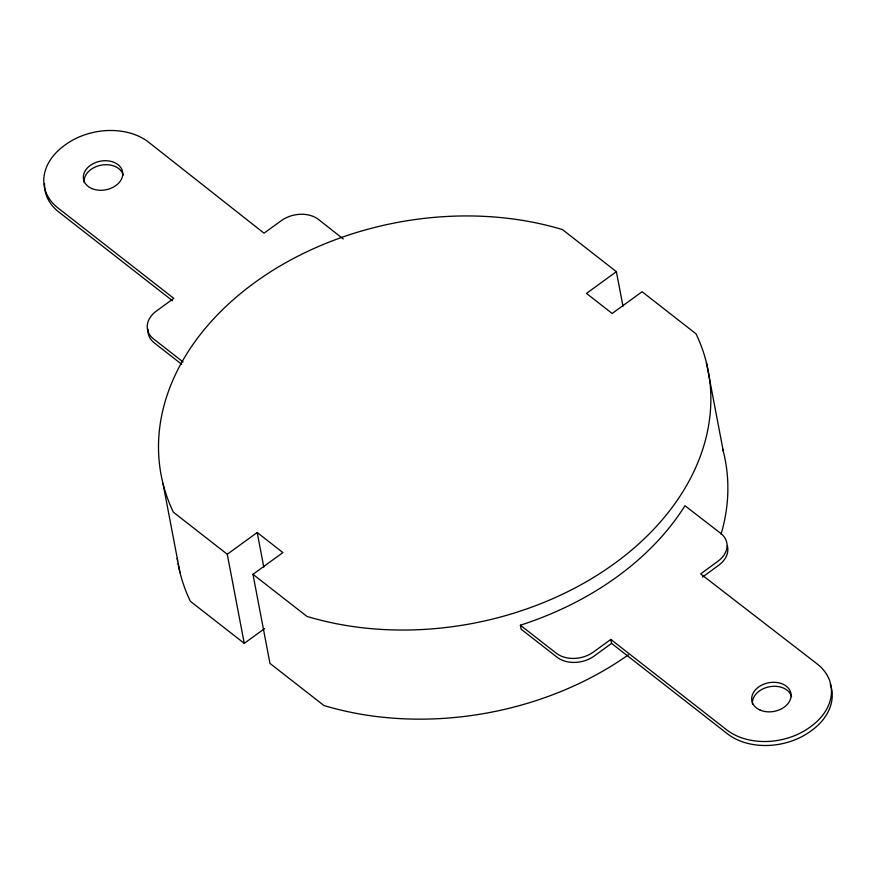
<?xml version="1.0" encoding="UTF-8"?>
<svg xmlns="http://www.w3.org/2000/svg" width="876" height="876" viewBox="0 0 876 876"><rect width="100%" height="100%" fill="white"/><g stroke="black" fill="none" stroke-linecap="round" stroke-linejoin="round"><path stroke-width="1.31" d="M702.486 577.12L718.78 565.195A26.543 19.447 -10.8 0 0 727.398 545.956M264.574 628.607L244.262 643.356L227.267 554.256L257.205 532.52L282.904 552.581L252.967 574.317L269.972 663.417L323.901 705.508A278.459 203.988 -10.8 0 0 628.377 654.843M227.267 554.256L173.339 512.164A278.459 203.988 -10.8 0 1 254.752 282.565A278.459 203.988 -10.8 0 1 562.469 229.589L616.386 271.669L586.46 293.405L612.16 313.466L642.097 291.73L696.026 333.822A278.459 203.988 -10.8 0 1 614.613 563.421A278.459 203.988 -10.8 0 1 306.907 616.397L252.967 574.317M610.813 639.414L593.37 652.083A26.543 19.447 -10.8 0 1 556.304 653.244L520.377 625.201A278.459 203.988 -10.8 0 0 684.955 505.726L720.729 533.364A26.543 19.447 -10.8 0 1 718.013 561.198L700.636 573.922L817.067 663.866A59.448 43.548 -10.8 0 1 810.453 726.806A59.448 43.548 -10.8 0 1 726.631 729.807L610.813 639.414L611.579 643.4L727.398 733.792A59.448 43.548 -10.8 0 0 811.209 730.792A59.448 43.548 -10.8 0 0 830.24 684.211M611.579 643.4L594.136 656.069A26.543 19.447 -10.8 0 1 557.059 657.23L521.132 629.198L520.377 625.201M172.441 300.698L58.769 211.981A59.448 43.548 -10.8 0 1 44.556 183.445M183.095 361.985L153.508 338.892A26.543 19.447 -10.8 0 1 156.377 311.046L173.82 298.377L58.002 207.995A59.448 43.548 -10.8 0 1 64.999 145.044A59.448 43.548 -10.8 0 1 148.789 142.328L264.005 233.158L281.514 220.544A26.543 19.447 -10.8 0 1 318.568 219.504L343.239 238.962M181.748 364.328L154.264 342.888A26.543 19.447 -10.8 0 1 148.044 329.179M244.262 643.356L190.344 601.275A278.459 203.988 -10.8 0 1 178.014 563.564M706.385 362.511L723.379 451.622M616.386 271.669L622.989 306.25M257.205 532.52L263.796 567.09M162.991 483.475L179.985 572.586M752.517 704.227A19.885 14.574 -10.8 0 1 769.347 686.773A19.885 14.574 -10.8 0 1 791.532 696.672M84.184 182.646A19.885 14.574 -10.8 0 1 101.014 165.192A19.885 14.574 -10.8 0 1 123.198 175.09M722.722 449.07A278.459 203.988 -10.8 0 1 721.058 534.152M177.565 560.958A278.459 203.988 -10.8 0 1 177.149 558.351M760.258 710.173A19.885 14.574 -10.8 0 0 791.061 696.497A19.885 14.574 -10.8 0 0 762.843 684.583A19.885 14.574 -10.8 0 0 760.258 710.173M91.925 188.592A19.885 14.574 -10.8 0 0 122.717 174.904A19.885 14.574 -10.8 0 0 94.509 163.002A19.885 14.574 -10.8 0 0 91.925 188.592"/></g></svg>
